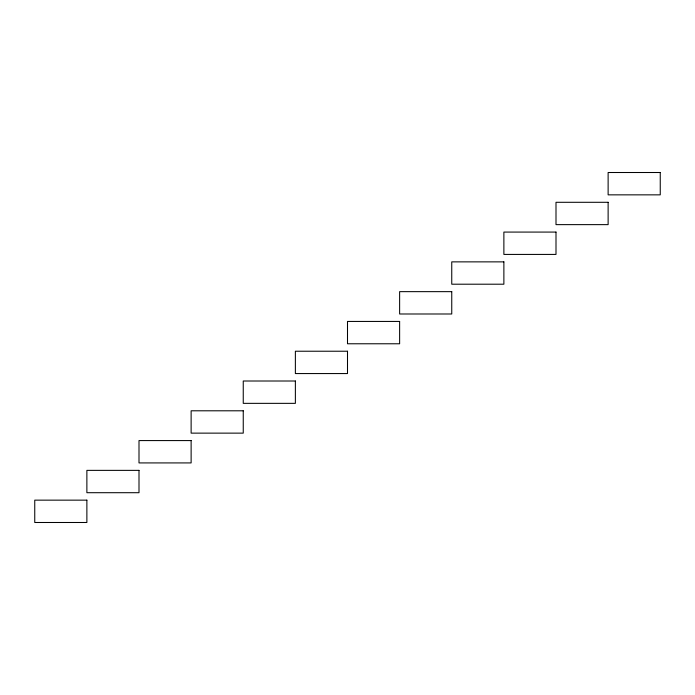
<?xml version="1.0" encoding="UTF-8"?>
<svg xmlns="http://www.w3.org/2000/svg" width="695" height="695" viewBox="0 0 695 695"><rect width="100%" height="100%" fill="white"/><g stroke="black" fill="none" stroke-linecap="round" stroke-linejoin="round"><path stroke-width="1.04" d="M660.25 172.508L608.125 172.508L608.125 194.852L660.25 194.852L660.25 172.508M608.125 202.297L556 202.297L556 224.633L608.125 224.633L608.125 202.297M556 232.078L503.875 232.078L503.875 254.422L556 254.422L556 232.078M503.875 261.867L451.75 261.867L451.75 284.203L503.875 284.203L503.875 261.867M451.75 291.648L399.625 291.648L399.625 313.992L451.75 313.992L451.75 291.648M399.625 321.438L347.5 321.438L347.5 343.773L399.625 343.773L399.625 321.438M347.5 351.227L295.375 351.227L295.375 373.562L347.5 373.562L347.5 351.227M295.375 381.008L243.25 381.008L243.25 403.352L295.375 403.352L295.375 381.008M243.25 410.797L191.125 410.797L191.125 433.133L243.25 433.133L243.25 410.797M191.125 440.578L139 440.578L139 462.922L191.125 462.922L191.125 440.578M139 470.367L86.875 470.367L86.875 492.703L139 492.703L139 470.367M86.875 500.148L34.75 500.148L34.75 522.492L86.875 522.492L86.875 500.148"/></g></svg>
